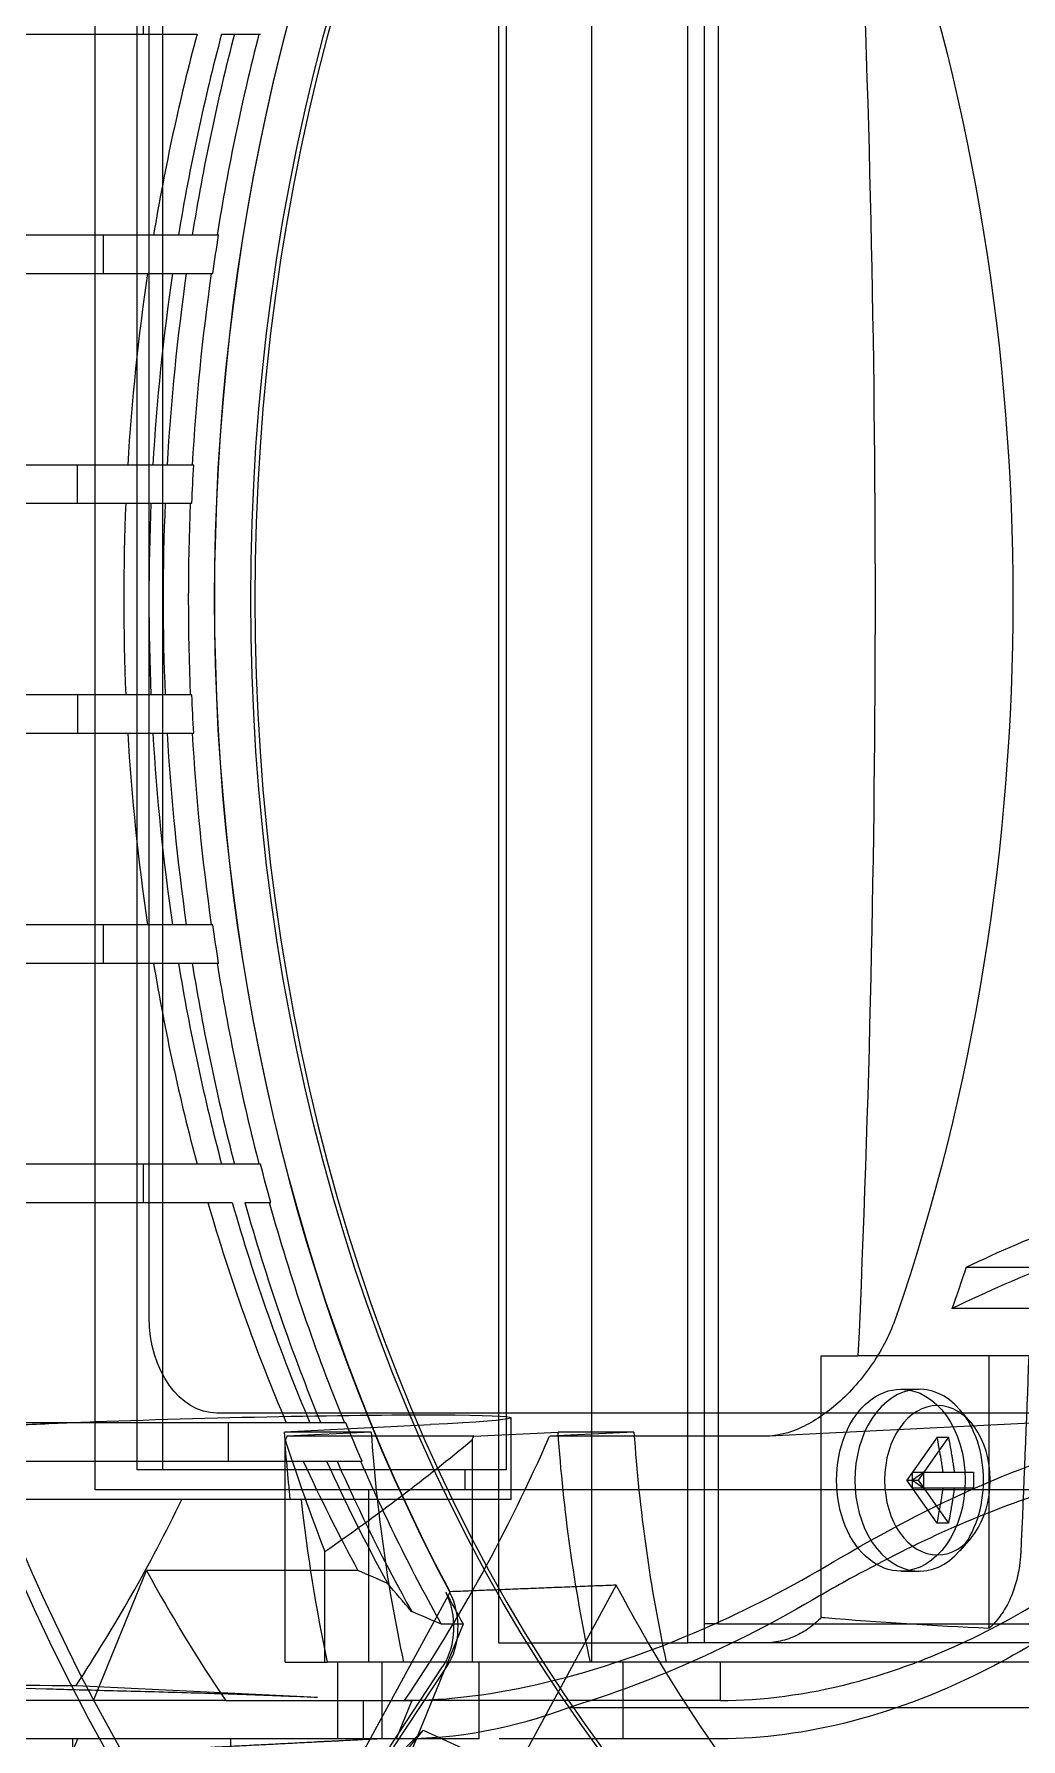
# Model space of a CAD drawing. Header units: millimetres. Extents: x -6314 to 11113, y -129 to 3675.
# Drawn here: x -4021.68 to -4011.37, y 2203.55 to 2221.35 of the extents above; entities that cross this region are included whole.
import ezdxf

# ---------------------------------------------------------------- set-up
doc = ezdxf.new("R2010")
doc.units = ezdxf.units.MM
doc.layers.add('Equipment', color=123, linetype='Continuous')

# ---------------------------------------------------------------- blocks, each defined once
blk = doc.blocks.new('A$C161d446f')
at = {"layer": 'Equipment', "linetype": 'Continuous', "lineweight": 0, "extrusion": (0, 1, 0)}
for p, q in [((-57.445, 527.061), (-57.445, 548.861)), ((-57.271, 527.061), (-57.271, 548.861)), ((-56.265, 548.861), (-56.265, 527.061)), ((-55.294, 548.861), (-55.294, 527.061)), ((-57.586, 548.661), (-57.586, 527.261)), ((-55.372, 547.316), (-55.372, 528.868)), ((-51.788, 528.868), (-51.788, 547.261)), ((-51.519, 528.868), (-51.519, 547.316)), ((-51.081, 528.661), (-51.081, 547.261)), ((-51.647, 530.461), (-51.647, 545.461)), ((-51.586, 543.861), (-51.586, 544.261)), ((-52.793, 543.861), (-52.809, 543.861)), ((-52.403, 543.861), (-52.536, 543.861)), ((-49.66, 543.861), (-52.147, 543.861)), ((-52.372, 541.761), (-52.355, 541.761)), ((-52.095, 541.761), (-51.952, 541.761)), ((-51.692, 541.761), (-49.945, 541.761)), ((-51.17, 541.361), (-51.17, 541.761)), ((-52.295, 541.361), (-52.311, 541.361)), ((-51.89, 541.361), (-52.034, 541.361)), ((-49.945, 541.361), (-51.629, 541.361)), ((-52.111, 539.361), (-52.095, 539.361)), ((-51.422, 539.361), (-27.011, 539.361)), ((-50.899, 538.961), (-50.899, 539.361)), ((-52.075, 538.961), (-52.092, 538.961)), ((-51.812, 538.961), (-52.075, 538.961)), ((-26.99, 538.961), (-51.401, 538.961)), ((-52.092, 536.961), (-52.075, 536.961)), ((-52.075, 536.961), (-51.812, 536.961)), ((-51.401, 536.961), (-26.99, 536.961)), ((-50.899, 536.961), (-50.899, 536.561)), ((-52.095, 536.561), (-52.111, 536.561)), ((-27.011, 536.561), (-51.422, 536.561)), ((-52.311, 534.561), (-52.295, 534.561)), ((-51.629, 534.561), (-49.945, 534.561)), ((-51.17, 534.161), (-51.17, 534.561)), ((-52.355, 534.161), (-52.372, 534.161)), ((-51.952, 534.161), (-52.095, 534.161)), ((-49.945, 534.161), (-51.692, 534.161)), ((-52.809, 532.061), (-52.793, 532.061)), ((-52.536, 532.061), (-52.403, 532.061)), ((-52.147, 532.061), (-49.66, 532.061)), ((-51.586, 531.661), (-51.586, 532.061)), ((-52.9, 531.661), (-52.916, 531.661)), ((-49.66, 531.661), (-52.258, 531.661)), ((-60.176, 530.984), (-62.455, 530.984)), ((-62.455, 530.552), (-60.029, 530.552)), ((-60.83, 530.061), (-59.051, 530.061)), ((-60.415, 530.061), (-60.415, 528.933)), ((-58.663, 530.061), (-59.051, 530.061)), ((-58.663, 527.327), (-58.663, 530.061)), ((-59.496, 529.711), (-59.687, 529.711)), ((-62.985, 529.461), (-58.121, 529.221)), ((-62.96, 529.461), (-52.354, 529.461)), ((-60.226, 529.365), (-60.112, 529.496)), ((-55.425, 528.561), (-55.425, 529.413)), ((-58.09, 529.22), (-55.828, 529.22)), ((-56.708, 529.264), (-55.916, 529.264)), ((-56.708, 529.264), (-55.828, 529.22)), ((-55.036, 529.22), (-55.916, 529.264)), ((-55.036, 529.22), (-53.084, 529.22)), ((-54.583, 529.34), (-53.058, 529.264)), ((-53.965, 529.264), (-53.058, 529.264)), ((-53.965, 529.264), (-53.084, 529.22)), ((-53.7, 529.361), (-53.684, 529.361)), ((-53.078, 529.361), (-46.557, 529.361)), ((-52.474, 528.961), (-52.474, 529.361)), ((-59.993, 529.21), (-59.899, 529.077)), ((-59.899, 529.077), (-59.734, 528.844)), ((-59.876, 529.21), (-59.617, 528.844)), ((-55.019, 529.182), (-55.019, 526.861)), ((-53.067, 526.861), (-53.067, 529.182)), ((-60.415, 528.933), (-60.415, 528.589)), ((-55.372, 528.868), (-55.294, 528.868)), ((-55.294, 528.868), (-51.519, 528.868)), ((-54.947, 528.661), (-54.947, 528.868)), ((-53.853, 528.961), (-53.869, 528.961)), ((-46.733, 528.961), (-53.255, 528.961)), ((-59.936, 528.844), (-60.053, 528.844)), ((-59.734, 528.844), (-59.617, 528.761)), ((-59.734, 528.678), (-59.734, 528.844)), ((-59.734, 528.844), (-59.675, 528.761)), ((-59.675, 528.761), (-59.734, 528.678)), ((-59.617, 528.761), (-59.734, 528.678)), ((-59.617, 528.761), (-59.675, 528.761)), ((-59.617, 528.844), (-59.558, 528.761)), ((-59.617, 528.678), (-59.558, 528.761)), ((-59.558, 528.761), (-59.617, 528.761)), ((-61.9, 528.661), (-55.112, 528.661)), ((-60.415, 528.589), (-60.415, 527.213)), ((-60.053, 528.678), (-59.936, 528.678)), ((-59.734, 528.678), (-59.899, 528.445)), ((-59.876, 528.312), (-59.617, 528.678)), ((-55.425, 528.561), (-53.94, 528.561)), ((-55.112, 528.661), (-54.947, 528.661)), ((-54.947, 528.661), (-51.081, 528.661)), ((-53.94, 526.861), (-53.94, 528.661)), ((-53.94, 528.561), (-50.341, 528.561)), ((-59.899, 528.445), (-59.993, 528.312)), ((-60.226, 528.157), (-60.112, 528.025)), ((-53.479, 526.861), (-53.479, 528.017)), ((-59.496, 527.811), (-59.687, 527.811)), ((-53.826, 527.817), (-51.618, 527.817)), ((-51.064, 526.461), (-51.618, 527.817)), ((-56.523, 527.665), (-55.592, 525.951)), ((-54.788, 527.596), (-53.895, 525.951)), ((-57.586, 527.261), (-72.718, 527.261)), ((-57.586, 527.261), (-57.445, 527.261)), ((-54.925, 527.257), (-54.697, 527.257)), ((-54.925, 527.257), (-54.375, 525.911)), ((-73.352, 527.061), (-58.061, 527.061)), ((-58.061, 527.061), (-57.793, 527.061)), ((-57.793, 527.061), (-57.445, 527.061)), ((-57.445, 527.061), (-57.271, 527.061)), ((-55.294, 527.061), (-57.271, 527.061)), ((-56.265, 527.061), (-56.265, 526.861)), ((-67.132, 526.861), (-56.265, 526.861)), ((-57.611, 526.461), (-57.611, 526.861)), ((-56.593, 526.861), (-56.593, 526.061)), ((-56.265, 526.861), (-54.155, 526.861)), ((-55.092, 526.061), (-55.092, 526.861)), ((-54.201, 525.976), (-54.757, 526.819)), ((-54.159, 525.976), (-54.714, 526.819)), ((-54.155, 526.861), (-53.94, 526.861)), ((-54.075, 526.861), (-54.075, 526.061)), ((-53.94, 526.861), (-53.509, 526.861)), ((-53.617, 526.061), (-53.617, 526.861)), ((-53.067, 526.861), (-53.509, 526.861)), ((-50.884, 526.618), (-53.402, 526.494)), ((-59.458, 526.387), (-61.476, 526.387)), ((-56.027, 526.387), (-59.458, 526.387)), ((-57.611, 526.461), (-54.313, 526.461)), ((-54.388, 526.461), (-54.224, 526.061)), ((-52.445, 526.461), (-54.313, 526.461)), ((-53.885, 526.061), (-53.885, 526.461)), ((-52.445, 526.461), (-48.132, 526.461)), ((-57.611, 526.061), (-56.593, 526.061)), ((-56.593, 526.061), (-55.299, 526.061)), ((-54.508, 526.15), (-55.284, 525.796)), ((-55.092, 526.061), (-54.075, 526.061)), ((-54.152, 525.796), (-54.508, 526.15)), ((-54.508, 526.15), (-54.222, 525.81)), ((-54.075, 526.061), (-53.402, 526.028)), ((-54.075, 526.061), (-50.844, 526.061)), ((-52.495, 526.061), (-52.495, 523.806)), ((-50.84, 525.911), (-50.901, 526.061)), ((-50.844, 526.061), (-27.618, 526.061)), ((-50.844, 526.061), (-50.844, 525.896))]:
    blk.add_line(p, q, dxfattribs=at)
at = {"layer": 'Equipment', "linetype": 'Continuous', "lineweight": 0}
for centre, major_axis, ratio, start_param, end_param in [((-61.942, 537.961), (0, -19.2), 0.707107, 0, 3.195786), ((-61.942, 537.961), (0, -19.376), 0.707107, 0.040975, 3.100618), ((-64.445, 537.961), (0, 16.6), 0.707107, -3.926991, 2.356194), ((-64.488, 537.961), (0, 17.193), 0.707107, -2.217868, -0.923725), ((-49.337, 537.961), (0, -16.6), 0.682414, -2.039586, -1.102006), ((-64.233, 537.961), (0, 17.2), 0.707107, -1.371811, -1.348028), ((-64.233, 537.961), (0, 17.2), 0.707107, -1.512624, -1.489311), ((-64.233, 537.961), (0, 17.2), 0.707107, -1.652282, -1.628969), ((-64.233, 537.961), (0, 17.2), 0.707107, -1.793564, -1.769781), ((-64.233, 537.961), (0, 17.2), 0.707107, -1.945803, -1.92093), ((-1602.52, 532.061), (1764.605, 0), 0, -0.498651, -0.498347), ((-49.525, 537.961), (0, -16.6), 0.707107, -1.137037, -1.108135), ((-52.354, 530.461), (0, -1), 0.707107, 0, 1.570796), ((48.762, 537.961), (0, -155.189), 0.707107, -1.519869, -1.506546), ((-59.496, 528.761), (0, 0.95), 0.707107, 0, 1.570796), ((-59.496, 528.761), (0, -0.95), 0.707107, 0, 3.141593), ((-59.877, 528.761), (0, 0.78), 0.707107, -4.712389, 1.570796), ((-52.425, 529.339), (3, -0.074), 0.024678, 1.106944, 3.910147), ((-64.643, 530.461), (0, 12.4), 0.707107, -1.865418, -1.667537), ((-64.233, 537.961), (0, 17.2), 0.707107, -2.121463, -2.094395), ((-61.633, 530.461), (0, -12.4), 0.694764, 1.416909, 1.474056), ((-43.105, 537.961), (0, -16.6), 0.707107, -1.016274, -1.013545), ((-52.425, 529.339), (3, -0.074), 0.024678, 0.803461, 1.106944), ((-516.533, 528.961), (-518.829, 0), 0, -2.674612, -2.673568), ((-59.496, 528.761), (0, -0.95), 0.707107, -1.570796, 0), ((-61.9, 530.461), (0, 12.4), 0.707107, -1.865418, -1.724684), ((-795.077, 1663.403), (865.699, -1060.26), 0.612372, -0.173089, -0.172697), ((-66.185, 537.961), (0, 17.109), 0.707107, -2.495873, -2.216516), ((-363.584, 857.898), (287.323, -351.897), 0.612372, 0.109753, 0.111129), ((-867.066, 1774.476), (950.353, -1163.94), 0.612372, -0.174274, -0.173916), ((-50.727, 629.83), (0, -103.934), 0.707107, -0.001591, 0.057395)]:
    blk.add_ellipse(centre, major_axis=major_axis, ratio=ratio, start_param=start_param, end_param=end_param, dxfattribs=at)
at = {"layer": 'Equipment', "linetype": 'Continuous', "lineweight": 0, "extrusion": (0, 0, -1)}
for centre, major_axis, ratio, start_param, end_param in [((-64.488, 537.961), (0, -16.6), 0.707107, -5.497787, 0.785398), ((-64.488, 537.961), (0, -17.2), 0.707107, -2.217989, -0.923603), ((66.901, 537.961), (0, 148.73), 0.848048, -1.623938, -1.517655), ((-64.217, 537.961), (0, -17.2), 0.707107, -1.92093, -1.793564), ((-1602.52, 543.861), (-1764.605, 0), 0, -2.643246, -2.642942), ((-63.853, 537.961), (0, -17.057), 0.707107, -1.923982, -1.795457), ((-63.482, 537.961), (0, -16.743), 0.707107, -1.930927, -1.799759), ((-63.118, 537.961), (0, -16.6), 0.707107, -1.934161, -1.80176), ((-64.217, 537.961), (0, -17.2), 0.707107, -1.769781, -1.652282), ((-63.853, 537.961), (0, -17.057), 0.707107, -1.771466, -1.652964), ((-63.482, 537.961), (0, -16.743), 0.707107, -1.775295, -1.654514), ((-63.118, 537.961), (0, -16.6), 0.707107, -1.777075, -1.655234), ((-64.217, 537.961), (0, -17.2), 0.707107, -1.628969, -1.512624), ((-63.853, 537.961), (0, -17.057), 0.707107, -1.629455, -1.512137), ((-63.482, 537.961), (0, -16.743), 0.707107, -1.63056, -1.511033), ((-63.118, 537.961), (0, -16.6), 0.707107, -1.631074, -1.510519), ((-64.217, 537.961), (0, -17.2), 0.707107, -1.489311, -1.371811), ((-63.853, 537.961), (0, -17.057), 0.707107, -1.488629, -1.370126), ((-63.482, 537.961), (0, -16.743), 0.707107, -1.487079, -1.366298), ((-63.118, 537.961), (0, -16.6), 0.707107, -1.486359, -1.364517), ((-1761.095, 534.561), (1757.783, 0), 0, -0.235995, -0.235645), ((-64.217, 537.961), (0, -17.2), 0.707107, -1.348028, -1.220663), ((-63.853, 537.961), (0, -17.057), 0.707107, -1.346135, -1.21761), ((-63.482, 537.961), (0, -16.743), 0.707107, -1.341834, -1.210666), ((-63.118, 537.961), (0, -16.6), 0.707107, -1.339833, -1.207431), ((-1467.271, 532.061), (1610.166, 0), 0, -0.497643, -0.49731), ((-64.217, 537.961), (0, -17.2), 0.707107, -1.195789, -1.047198), ((-63.853, 537.961), (0, -17.057), 0.707107, -1.192499, -1.042367), ((-63.482, 537.961), (0, -16.743), 0.707107, -1.18501, -1.031348), ((-63.118, 537.961), (0, -16.6), 0.707107, -1.181521, -1.026201), ((-1378.689, 531.661), (-1507.513, 0), 0, -2.645868, -2.645512), ((-1261.021, 531.661), (-1373.279, 0), 0, -2.647084, -2.646693), ((-59.687, 528.761), (0, 0.95), 0.707107, -0.685308, 3.826901), ((-59.687, 528.761), (0, 0.95), 0.707107, -1.570796, -0.685308), ((-65.435, 530.461), (0, -12.4), 0.707107, -1.474056, -1.276175), ((-45.848, 537.961), (0, 16.6), 0.707107, -2.336121, -2.125318), ((-45.056, 537.961), (0, 16.6), 0.707107, -2.128048, -2.125318), ((-62.692, 530.461), (0, -12.4), 0.707107, -1.474056, -1.276175), ((-643.204, 529.361), (663.199, 0), 0, -0.475848, -0.475034), ((-583.787, 529.361), (595.929, 0), 0, -0.473135, -0.472227), ((-27.802, 537.961), (-32.069, 0), 0.517638, -0.642308, -0.557252), ((-60.36, 537.961), (0, -16.6), 0.517638, -1.013545, -0.928488), ((-64.217, 537.961), (0, -17.2), 0.707107, -1.020129, -0.89913), ((-63.853, 537.961), (0, -17.057), 0.707107, -1.014991, -0.902426), ((-63.482, 537.961), (0, -16.743), 0.707107, -1.003263, -0.909926), ((-570.055, 528.961), (-579.318, 0), 0, -2.671386, -2.670452), ((-63.118, 537.961), (0, -16.6), 0.707107, -0.99778, -0.913421), ((-59.687, 528.761), (0, 0.95), 0.707107, -2.456285, -1.570796), ((-42.313, 537.961), (0, 16.6), 0.707107, -2.323036, -2.172764), ((-60.91, 537.961), (0, -16.6), 0.707107, -0.913421, -0.805472), ((-64.445, 537.961), (0, -17.2), 0.707107, -0.923603, -0.89913), ((-54.447, 527.228), (0, 0.6), 0.707107, -2.321288, -0.923603), ((-54.404, 527.228), (0, 0.6), 0.707107, -2.321288, -0.923603), ((-51.988, 630.23), (0, -103.666), 0.707107, -0.044272, -0.019294), ((-54.263, 535.755), (0, -9.694), 0.707107, 0, 0.260204)]:
    blk.add_ellipse(centre, major_axis=major_axis, ratio=ratio, start_param=start_param, end_param=end_param, dxfattribs=at)
at = {"layer": 'Equipment', "linetype": 'Continuous', "lineweight": 0}
for points, knots in [([(-64.416, 543.861), (-63.734, 543.861), (-63.007, 543.957), (-61.578, 544.335), (-60.88, 544.599), (-60.176, 544.937)], [-8.363787, -8.363787, -8.363787, -8.363787, -6.917881, -6.917881, -5.604567, -5.604567, -5.604567, -5.604567]), ([(-60.176, 530.984), (-60.88, 531.322), (-61.578, 531.587), (-63.007, 531.965), (-63.734, 532.061), (-64.416, 532.061)], [-37.774165, -37.774165, -37.774165, -37.774165, -36.460851, -36.460851, -35.014945, -35.014945, -35.014945, -35.014945]), ([(-63.918, 531.651), (-63.371, 531.622), (-62.798, 531.532), (-61.499, 531.191), (-60.767, 530.912), (-60.029, 530.552)], [35.069941, 35.069941, 35.069941, 35.069941, 36.200256, 36.200256, 37.565509, 37.565509, 37.565509, 37.565509]), ([(-59.443, 530.461), (-59.388, 530.303), (-59.305, 530.135), (-59.094, 529.823), (-58.967, 529.68), (-58.723, 529.465), (-58.591, 529.374), (-58.329, 529.252), (-58.2, 529.22), (-58.09, 529.22)], [-0.9969077, -0.9969077, -0.9969077, -0.9969077, -0.7314784, -0.7314784, -0.4660491, -0.4660491, -0.2330245, -0.2330245, 0, 0, 0, 0]), ([(-58.797, 527.911), (-59.171, 528.133), (-59.546, 528.337), (-60.482, 528.79), (-61.042, 529.005), (-62.114, 529.29), (-62.628, 529.361), (-63.101, 529.361)], [-23.707227, -23.707227, -23.707227, -23.707227, -23.050073, -23.050073, -22.046691, -22.046691, -21.043309, -21.043309, -21.043309, -21.043309]), ([(-62.924, 528.961), (-62.653, 528.961), (-62.361, 528.938), (-61.748, 528.839), (-61.427, 528.763), (-60.773, 528.563), (-60.44, 528.439), (-59.778, 528.153), (-59.449, 527.992), (-58.95, 527.725), (-58.763, 527.621), (-58.575, 527.511)], [-5.210276, -5.210276, -5.210276, -5.210276, -4.636024, -4.636024, -4.061772, -4.061772, -3.48752, -3.48752, -2.913267, -2.913267, -2.582153, -2.582153, -2.582153, -2.582153]), ([(-60.746, 527.997), (-60.744, 527.954), (-60.74, 527.909), (-60.725, 527.8), (-60.71, 527.735), (-60.677, 527.621), (-60.655, 527.561), (-60.602, 527.449), (-60.571, 527.397), (-60.509, 527.31), (-60.473, 527.267), (-60.427, 527.224), (-60.421, 527.218), (-60.415, 527.213)], [-2.932753, -2.932753, -2.932753, -2.932753, -2.8714566, -2.8714566, -2.7789369, -2.7789369, -2.6863527, -2.6863527, -2.5937685, -2.5937685, -2.5011056, -2.5011056, -2.4870449, -2.4870449, -2.4870449, -2.4870449]), ([(-59.661, 526.861), (-59.918, 526.958), (-60.176, 527.073), (-60.818, 527.404), (-61.2, 527.642), (-61.569, 527.911)], [8.733108, 8.733108, 8.733108, 8.733108, 9.222774, 9.222774, 9.961709, 9.961709, 9.961709, 9.961709]), ([(-54.313, 526.461), (-54.763, 526.461), (-55.263, 526.524), (-56.322, 526.778), (-56.881, 526.968), (-57.897, 527.412), (-58.353, 527.647), (-58.797, 527.911)], [0, 0, 0, 0, 0.954047, 0.954047, 1.908094, 1.908094, 2.679377, 2.679377, 2.679377, 2.679377]), ([(-58.575, 527.511), (-58.121, 527.246), (-57.655, 527.011), (-56.799, 526.644), (-56.407, 526.501), (-56.027, 526.387)], [-2.694905, -2.694905, -2.694905, -2.694905, -1.915495, -1.915495, -1.254196, -1.254196, -1.254196, -1.254196]), ([(-60.415, 527.213), (-59.838, 527.239), (-59.266, 527.274), (-58.691, 527.325), (-58.677, 527.326), (-58.663, 527.327)], [-10.074377, -10.074377, -10.074377, -10.074377, -8.947586, -8.947586, -8.920107, -8.920107, -8.920107, -8.920107]), ([(-58.663, 527.327), (-58.632, 527.294), (-58.596, 527.262), (-58.509, 527.195), (-58.456, 527.163), (-58.354, 527.115), (-58.296, 527.094), (-58.177, 527.067), (-58.116, 527.061), (-58.061, 527.061)], [-2.6371963, -2.6371963, -2.6371963, -2.6371963, -2.5647963, -2.5647963, -2.4688593, -2.4688593, -2.3707041, -2.3707041, -2.2725489, -2.2725489, -2.2725489, -2.2725489]), ([(-60.538, 526.861), (-60.503, 526.842), (-60.467, 526.823), (-59.95, 526.557), (-59.462, 526.368), (-58.509, 526.12), (-58.045, 526.061), (-57.611, 526.061)], [-9.290291, -9.290291, -9.290291, -9.290291, -9.222774, -9.222774, -8.300756, -8.300756, -7.378738, -7.378738, -7.378738, -7.378738]), ([(-57.611, 526.461), (-58.045, 526.461), (-58.509, 526.52), (-59.209, 526.702), (-59.435, 526.775), (-59.661, 526.861)], [7.378738, 7.378738, 7.378738, 7.378738, 8.300756, 8.300756, 8.733108, 8.733108, 8.733108, 8.733108]), ([(-50.573, 526.583), (-50.574, 526.583), (-50.574, 526.583), (-50.752, 526.578), (-50.977, 526.572), (-51.469, 526.559), (-51.737, 526.552), (-52.239, 526.538), (-52.507, 526.53), (-53, 526.512), (-53.224, 526.503), (-53.402, 526.494)], [1.505645, 1.505645, 1.505645, 1.505645, 1.506318, 1.506318, 1.882917, 1.882917, 2.259516, 2.259516, 2.636252, 2.636252, 3.012987, 3.012987, 3.012987, 3.012987])]:
    blk.add_open_spline(points, degree=3, knots=knots, dxfattribs=at)
for points, weights in [([(-52.355, 541.761), (-52.224, 541.761), (-52.095, 541.761)], [1, 1.00000910032, 1]), ([(-51.952, 541.761), (-51.821, 541.761), (-51.692, 541.761)], [1, 1.00000963526, 1]), ([(-52.034, 541.361), (-52.164, 541.361), (-52.295, 541.361)], [1, 1.00000900834, 1]), ([(-51.629, 541.361), (-51.759, 541.361), (-51.89, 541.361)], [1, 1.00000953079, 1]), ([(-52.095, 539.361), (-51.963, 539.361), (-51.832, 539.361)], [1.0007838848, 1.00169111883, 1.00258170902]), ([(-51.832, 539.361), (-51.758, 539.361), (-51.685, 539.361)], [1, 1.00004372734, 1]), ([(-51.685, 539.361), (-51.553, 539.361), (-51.422, 539.361)], [1.00451618284, 1.00543169368, 1.00632952501]), ([(-51.664, 538.961), (-51.738, 538.961), (-51.812, 538.961)], [1, 1.00004358429, 1]), ([(-51.401, 538.961), (-51.532, 538.961), (-51.664, 538.961)], [1.00628948938, 1.0053974823, 1.00448784997]), ([(-51.812, 536.961), (-51.738, 536.961), (-51.664, 536.961)], [1, 1.00004358411, 1]), ([(-51.664, 536.961), (-51.532, 536.961), (-51.401, 536.961)], [1.00448784997, 1.0053974823, 1.00628948938]), ([(-51.832, 536.561), (-51.963, 536.561), (-52.095, 536.561)], [1.00258170902, 1.00169111883, 1.0007838848]), ([(-51.685, 536.561), (-51.758, 536.561), (-51.832, 536.561)], [1, 1.00004372723, 1]), ([(-51.422, 536.561), (-51.553, 536.561), (-51.685, 536.561)], [1.00632952501, 1.00543169368, 1.00451618284]), ([(-52.295, 534.561), (-52.164, 534.561), (-52.034, 534.561)], [1, 1.00000900805, 1]), ([(-51.89, 534.561), (-51.759, 534.561), (-51.629, 534.561)], [1, 1.00000953054, 1]), ([(-52.095, 534.161), (-52.224, 534.161), (-52.355, 534.161)], [1, 1.00000910082, 1]), ([(-51.692, 534.161), (-51.821, 534.161), (-51.952, 534.161)], [1, 1.00000963509, 1]), ([(-53.437, 529.361), (-53.379, 529.361), (-53.324, 529.361)], [1.01724669965, 1.02360891819, 1.02989021266]), ([(-59.993, 529.21), (-60.044, 528.919), (-60.053, 528.844)], [1.59916508576, 3.40693299066, 4.30682294372]), ([(-59.876, 529.21), (-59.936, 529.213), (-59.993, 529.21)], [1.26729726607, 1.28009815511, 1.26729726607]), ([(-59.936, 528.844), (-59.927, 528.919), (-59.876, 529.21)], [4.30682294372, 3.40693299066, 1.59916508578]), ([(-53.499, 528.961), (-53.552, 528.961), (-53.607, 528.961)], [1.02942576353, 1.02324696695, 1.01698195124]), ([(-60.252, 528.844), (-60.256, 528.761), (-60.252, 528.678)], [2.86219067938, 2.8911014853, 2.86219067938]), ([(-60.053, 528.844), (-60.097, 528.844), (-60.252, 528.844)], [4.30682294372, 3.40693299066, 1.59916508577]), ([(-59.617, 528.844), (-59.874, 528.844), (-59.936, 528.844)], [1.59916508576, 3.40693299066, 4.30682294372]), ([(-59.617, 528.678), (-59.617, 528.761), (-59.617, 528.844)], [2.86219067938, 2.8911014853, 2.86219067938]), ([(-60.252, 528.678), (-60.097, 528.678), (-60.053, 528.678)], [1.59916508576, 3.40693299066, 4.30682294372]), ([(-60.053, 528.678), (-60.044, 528.603), (-59.993, 528.312)], [4.30682294372, 3.40693299066, 1.59916508577]), ([(-59.876, 528.312), (-59.927, 528.603), (-59.936, 528.678)], [1.59916508576, 3.40693299066, 4.30682294372]), ([(-59.936, 528.678), (-59.874, 528.678), (-59.617, 528.678)], [4.30682294372, 3.40693299066, 1.59916508577]), ([(-59.993, 528.312), (-59.936, 528.309), (-59.876, 528.312)], [1.26729726607, 1.28009815511, 1.26729726607]), ([(-56.523, 527.665), (-55.658, 527.63), (-54.788, 527.596)], [1, 1.0000032165, 1])]:
    blk.add_rational_spline(points, weights, degree=2, dxfattribs=at)
for points, degree in [([(-61.569, 527.511), (-61.234, 527.266), (-60.888, 527.048), (-60.538, 526.861)], 3), ([(-48.889, 526.657), (-49.545, 526.631), (-50.21, 526.618), (-50.884, 526.618)], 3), ([(-54.075, 526.061), (-52.461, 525.978), (-50.844, 525.896)], 2)]:
    blk.add_open_spline(points, degree=degree, dxfattribs=at)

msp = doc.modelspace()

# ---------------------------------------------------------------- block references
at = {"xscale": -1}
msp.add_blockref('A$C161d446f', (-4072.123, 1677.491), dxfattribs=at)

doc.saveas('drawing.dxf')
